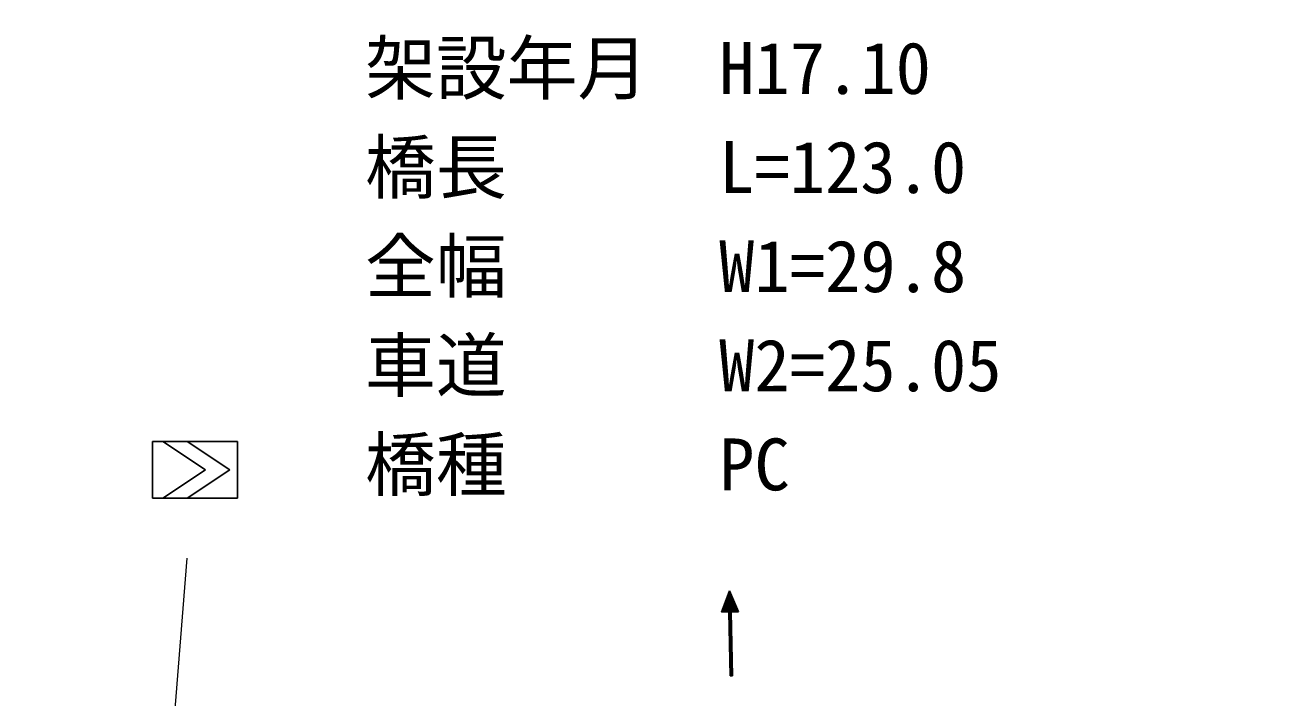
# Model space of a CAD drawing. Units: millimetres, scale not verified. Extents: x -2865935 to 4137865, y -6708483 to 4285906.
# Drawn here: x 499468 to 543945, y 339252 to 363009 of the extents above; entities that cross this region are included whole.
import ezdxf
from ezdxf.enums import TextEntityAlignment as Align

# ---------------------------------------------------------------- set-up
doc = ezdxf.new("R2010")
doc.units = ezdxf.units.MM
doc.header["$LTSCALE"] = 1000
for name, color, linetype, lineweight in [('M-BGD', 7, 'Continuous', 25), ('M-STR-HTXT', 7, 'Continuous', 13), ('M-STR-STRC', 7, 'Continuous', 25)]:
    doc.layers.add(name, color=color, linetype=linetype, lineweight=lineweight)
doc.styles.add('ＭＳ ゴシック', font='')
doc.styles.get('ＭＳ ゴシック').set_extended_font_data('MS Gothic')

msp = doc.modelspace()

# ---------------------------------------------------------------- linework, layer by layer
at = {"layer": 'M-BGD'}
for p, q in [((524054, 342274), (524338, 343030)), ((524319, 342980), (524334, 342280)), ((524338, 343030), (524654, 342287)), ((524422, 340031), (524359, 342981)), ((524168, 342577), (524174, 342277)), ((524206, 342677), (524214, 342277)), ((524243, 342778), (524254, 342278)), ((524281, 342879), (524294, 342279)), ((524401, 342881), (524414, 342282)), ((524443, 342782), (524454, 342282)), ((524486, 342683), (524494, 342283)), ((524528, 342584), (524534, 342284)), ((524570, 342485), (524574, 342285)), ((524654, 342287), (524054, 342274)), ((524092, 342375), (524094, 342275)), ((524130, 342476), (524134, 342276)), ((524362, 340030), (524314, 342280)), ((524382, 340030), (524334, 342280)), ((524402, 340031), (524354, 342280)), ((524442, 340032), (524394, 342281)), ((524612, 342386), (524614, 342286)), ((524362, 340030), (524442, 340032))]:
    msp.add_line(p, q, dxfattribs=at)
at = {"layer": 'M-STR-HTXT'}
msp.add_line((501854, 303207), (505192, 344182), dxfattribs=at)
at = {"layer": 'M-STR-STRC'}
for p, q in [((503961, 348307), (506961, 348307)), ((503961, 348307), (503961, 346307)), ((504331, 348307), (505831, 347307)), ((505192, 348307), (506692, 347307)), ((506961, 348307), (506961, 346307)), ((505831, 347307), (504331, 346307)), ((506692, 347307), (505192, 346307)), ((506961, 346307), (503961, 346307))]:
    msp.add_line(p, q, dxfattribs=at)
for centre, radius, start, end in [((314350, 2284006), 2001900, 273.29897, 273.29897), ((314350, 2284006), 2001900, 273.23663, 273.23663), ((314350, 2284006), 2001900, 273.25597, 273.25597), ((314350, 2284006), 2001900, 273.19369, 273.19369), ((314350, 2284006), 2001900, 273.13148, 273.13148), ((314350, 2284006), 2001900, 272.98804, 272.98804), ((314350, 2284006), 2001900, 272.86419, 272.86419), ((314350, 2284006), 2001900, 272.88339, 272.88339), ((314350, 2284006), 2001900, 272.82155, 272.82155), ((314350, 2284006), 2001900, 272.74063, 272.74063), ((314350, 2284006), 2001900, 272.75979, 272.75979), ((314350, 2284006), 2001900, 272.6981, 272.6981), ((314350, 2284006), 2001900, 272.63648, 272.63648), ((314350, 2284006), 2001900, 272.57494, 272.57494), ((314350, 2284006), 1998100, 273.31959, 273.31959), ((314350, 2284006), 1998100, 273.24254, 273.24254), ((314350, 2284006), 1998100, 273.20199, 273.20199), ((314350, 2284006), 1998100, 273.12494, 273.12494), ((314350, 2284006), 1998100, 273.14319, 273.14319), ((314350, 2284006), 1998100, 272.96679, 272.96679), ((314350, 2284006), 1998100, 272.90798, 272.90798), ((314350, 2284006), 1998100, 272.84918, 272.84918), ((314350, 2284006), 1998100, 272.65453, 272.65453), ((314350, 2284006), 1998100, 272.67278, 272.67278), ((314350, 2284006), 1998100, 272.59573, 272.59573), ((314350, 2284006), 1998100, 272.61398, 272.61398), ((314350, 2284006), 1998100, 272.53693, 272.53693), ((314350, 2284006), 1998100, 272.55518, 272.55518), ((314350, 2284006), 1998100, 272.47812, 272.47812), ((314350, 2284006), 1998100, 272.49637, 272.49637), ((314350, 2284006), 1998100, 272.41932, 272.41932), ((323879, 2284379), 1995597, 272.13117, 272.13117)]:
    msp.add_arc(centre, radius, start, end, dxfattribs=at)

# ---------------------------------------------------------------- texts
at = {"layer": 'M-STR-HTXT', "style": 'ＭＳ ゴシック'}
for s, p in [('架設年月\u3000H17.10', (511468, 361496)), ('橋長\u3000\u3000\u3000L=123.0', (511468, 357996)), ('全幅\u3000\u3000\u3000W1=29.8', (511468, 354496)), ('車道\u3000\u3000\u3000W2=25.05', (511468, 350996)), ('橋種\u3000\u3000\u3000PC', (511468, 347496))]:
    msp.add_text(s, height=1833, dxfattribs=at).set_placement(p, align=Align.MIDDLE_LEFT)

doc.saveas('drawing.dxf')
